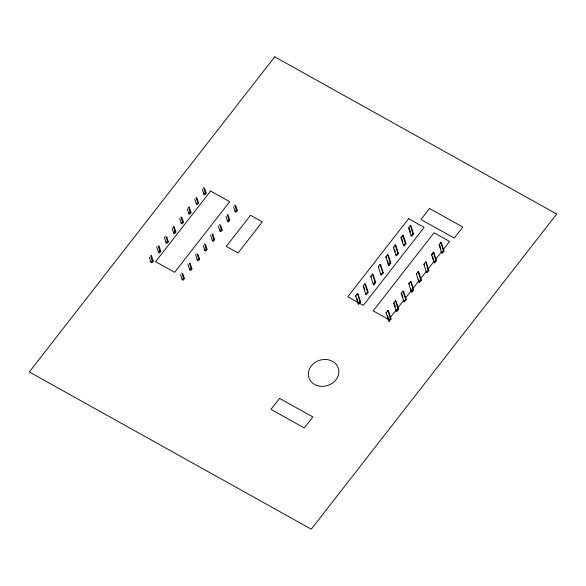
<?xml version="1.0" encoding="UTF-8"?>
<svg xmlns="http://www.w3.org/2000/svg" width="586" height="586" viewBox="0 0 586 586"><rect width="100%" height="100%" fill="white"/><g stroke="black" fill="none" stroke-linecap="round" stroke-linejoin="round"><path stroke-width="0.88" d="M151.356 255.393L153.195 261.18L151.921 262.821L150.968 262.286L152.243 260.653L150.668 255.686M158.923 245.68L160.762 251.475L159.487 253.108L158.535 252.573L159.802 250.94L158.235 245.981M166.746 236.795L168.321 241.762L167.047 243.395L166.094 242.86L167.369 241.227L165.794 236.268M174.049 226.262L175.888 232.049L174.613 233.682L173.661 233.155L174.936 231.514L173.361 226.555M181.872 217.377L183.447 222.336L182.173 223.969L181.221 223.442L182.495 221.801L180.92 216.842M189.175 206.836L191.014 212.623L189.739 214.256L188.787 213.729L190.062 212.095L188.487 207.129M197.006 197.951L198.573 202.91L197.306 204.551L196.347 204.016L197.621 202.382L196.046 197.416M204.492 188.011L206.14 193.197L204.866 194.838L203.913 194.303L205.188 192.669L203.569 187.571M182.81 273.611L184.385 278.577L183.11 280.211L182.158 279.676L183.433 278.042L181.858 273.083M190.113 263.07L191.952 268.864L190.677 270.498L189.725 269.963L190.999 268.329L189.425 263.37M197.943 254.185L199.511 259.151L198.244 260.785L197.284 260.257L198.559 258.616L196.984 253.657M205.503 244.479L207.078 249.438L205.803 251.072L204.851 250.544L206.125 248.904L204.551 243.944M212.806 233.939L214.644 239.725L213.37 241.366L212.41 240.831L213.685 239.198L212.11 234.232M220.629 225.053L222.204 230.012L220.929 231.653L219.977 231.118L221.252 229.485L219.677 224.519M227.932 214.513L229.771 220.299L228.496 221.94L227.544 221.405L228.811 219.772L227.243 214.806M235.711 205.496L237.33 210.594L236.055 212.227L235.103 211.693L236.378 210.059L234.73 204.866M355.592 295.784L357.379 293.491L357.995 293.828L360.566 301.951L358.779 304.244L358.171 303.907L355.592 295.784L356.207 296.12M363.152 286.071L364.939 283.778L365.554 284.115L368.133 292.238L366.345 294.531L365.73 294.194L363.152 286.071L363.767 286.415M370.718 276.358L372.506 274.065L373.121 274.409L375.692 282.525L373.912 284.825L373.297 284.481L370.718 276.358L371.334 276.702M378.285 266.645L380.065 264.352L380.68 264.696L383.259 272.812L381.471 275.112L380.856 274.768L378.285 266.645L378.893 266.989M385.844 256.932L387.632 254.639L388.247 254.983L390.825 263.107L389.038 265.399L388.423 265.055L385.844 256.932L386.46 257.276M393.411 247.219L395.198 244.926L395.806 245.27L398.385 253.394L396.597 255.686L395.982 255.342L393.411 247.219L394.019 247.563M400.971 237.513L402.758 235.213L403.373 235.557L405.952 243.681L404.164 245.974L403.549 245.629L400.971 237.513L401.586 237.85M410.325 225.507L408.537 227.8L411.108 235.924L411.724 236.261L413.511 233.968L410.933 225.844L410.325 225.507L412.896 233.624L413.511 233.968M402.033 237.279L403.373 235.557M358.171 303.907L359.95 301.607L357.379 293.491M365.73 294.194L367.517 291.894L364.939 283.778M373.297 284.481L375.084 282.188L372.506 274.065M380.856 274.768L382.643 272.475L380.065 264.352M388.423 265.055L390.21 262.762L387.632 254.639M395.982 255.342L397.769 253.049L395.198 244.926M403.549 245.629L405.336 243.337L402.758 235.213M411.108 235.924L412.896 233.624M386.086 312.785L387.873 310.492L388.489 310.829L391.067 318.952L389.28 321.245L388.665 320.908L386.086 312.785L386.701 313.129M393.653 303.072L395.44 300.779L396.048 301.123L398.627 309.24L396.839 311.54L396.224 311.195L393.653 303.072L394.261 303.416M401.212 293.359L403 291.066L403.615 291.41L406.193 299.534L404.406 301.827L403.791 301.482L401.212 293.359L401.828 293.703M408.779 283.646L410.566 281.353L411.174 281.698L413.753 289.821L411.965 292.114L411.35 291.769L408.779 283.646L409.394 283.99M416.338 273.933L418.126 271.64L418.741 271.985L421.319 280.108L419.532 282.401L418.917 282.056L416.338 273.933L416.954 274.277M423.905 264.227L425.692 261.927L426.308 262.272L428.879 270.395L427.091 272.688L426.483 272.344L423.905 264.227L424.52 264.564M431.464 254.514L433.252 252.222L433.867 252.559L436.445 260.682L434.658 262.975L434.043 262.638L431.464 254.514L432.08 254.851M440.818 242.509L439.031 244.802L441.61 252.925L442.218 253.262L444.005 250.969L441.434 242.846L440.818 242.509L443.397 250.632L444.005 250.969M432.527 254.28L433.867 252.559M389.844 318.139L396.539 309.54M397.66 308.104L403.798 300.222M405.475 298.069L411.614 290.18M412.734 288.752L418.873 280.862M420.55 278.716L426.132 271.545M427.809 269.392L433.948 261.51M435.625 259.356L441.763 251.475M443.441 249.321L449.579 241.439L434.028 232.767L373.172 310.902L388.723 319.575M388.665 320.908L390.452 318.616L387.873 310.492M396.224 311.195L398.011 308.903L395.44 300.779M403.791 301.482L405.578 299.19L403 291.066M411.35 291.769L413.137 289.477L410.566 281.353M418.917 282.056L420.704 279.764L418.126 271.64M426.483 272.344L428.263 270.051L425.692 261.927M434.043 262.638L435.83 260.338L433.252 252.222M441.61 252.925L443.397 250.632M405.336 243.337L405.952 243.681M435.83 260.338L436.445 260.682M397.769 253.049L398.385 253.394M428.263 270.051L428.879 270.395M390.21 262.762L390.825 263.107M420.704 279.764L421.319 280.108M382.643 272.475L383.259 272.812M413.137 289.477L413.753 289.821M375.084 282.188L375.692 282.525M405.578 299.19L406.193 299.534M205.188 192.669L206.14 193.197M236.378 210.059L237.33 210.594M367.517 291.894L368.133 292.238M398.011 308.903L398.627 309.24M197.621 202.382L198.573 202.91M228.811 219.772L229.771 220.299M359.95 301.607L360.566 301.951M390.452 318.616L391.067 318.952M190.062 212.095L191.014 212.623M221.252 229.485L222.204 230.012M182.495 221.801L183.447 222.336M213.685 239.198L214.644 239.725M174.936 231.514L175.888 232.049M206.125 248.904L207.078 249.438M167.369 241.227L168.321 241.762M198.559 258.616L199.511 259.151M159.802 250.94L160.762 251.475M190.999 268.329L191.952 268.864M152.243 260.653L153.195 261.18M183.433 278.042L184.385 278.577M439.647 245.146L440.936 249.204M432.6 256.478L433.882 260.543M409.153 228.137L410.434 232.203M418.499 279.156L419.532 282.401M402.099 239.476L402.875 241.915M410.94 288.861L411.965 292.114M394.539 249.189L395.308 251.628M402.084 294.516L402.86 296.948M387.493 260.528L389.038 265.399M394.525 304.229L395.294 306.661M387.471 315.561L389.28 321.245M373.392 283.199L373.912 284.825M364.023 287.221L364.8 289.66M356.977 298.56L358.266 302.625M233.528 206.733L235.103 211.693M225.969 216.446L227.544 221.405M218.402 226.159L219.977 231.118M202.338 189.344L203.913 194.303M210.579 235.045L212.41 240.831M194.772 199.057L196.347 204.016M203.276 245.578L204.851 250.544M187.212 208.763L188.787 213.729M195.453 254.463L197.284 260.257M179.646 218.475L181.221 223.442M187.886 264.176L189.725 269.963M172.086 228.188L173.661 233.155M180.51 274.49L182.158 279.676M164.256 237.074L166.094 242.86M156.696 246.787L158.535 252.573M149.349 257.188L150.968 262.286M274.731 56.82L29.3 371.971L311.269 529.18L556.7 214.029L274.731 56.82M210.608 191.036L155.59 261.671L174.672 272.314L229.683 201.672L210.608 191.036M250.493 215.311L226.284 246.391L238.07 252.969L262.279 221.882L250.493 215.311M408.589 218.681L347.791 296.75L363.342 305.423L424.147 227.353L408.589 218.681M279.559 398.37L270.981 409.38L304.259 427.941L312.836 416.924L279.559 398.37M429.531 208.513L420.953 219.523L454.238 238.077L462.808 227.068L429.531 208.513M316.674 385.405A15.478 13.229 -17.6 0 0 338.847 370.96A15.478 13.229 -17.6 0 0 315.231 362.36A15.478 13.229 -17.6 0 0 316.674 385.405"/></g></svg>
